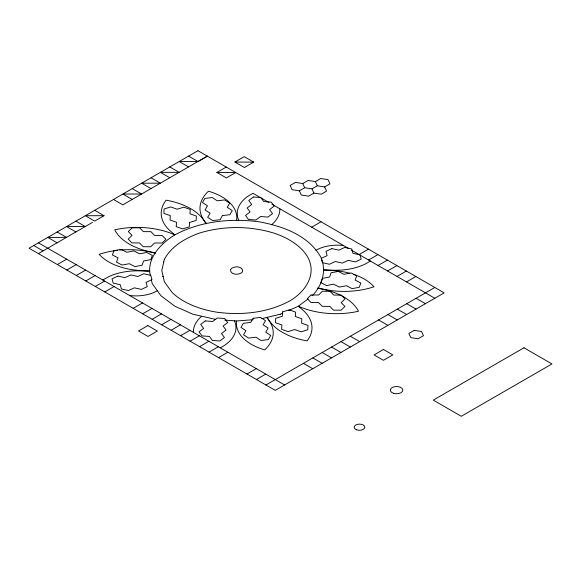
<?xml version="1.0" encoding="UTF-8"?>
<svg xmlns="http://www.w3.org/2000/svg" width="581" height="581" viewBox="0 0 581 581"><rect width="100%" height="100%" fill="white"/><g stroke="black" fill="none" stroke-linecap="round" stroke-linejoin="round"><path stroke-width="0.87" d="M150.428 275.786C146.071 258.313 161.133 243.279 174.823 234.877C200.554 221.136 230.599 218.049 259.213 221.819C282.845 226.198 308.627 235.276 320.988 257.485C326.805 270.906 322.114 285.627 312.266 295.758M308.061 298.925L298.38 306.209L288.546 310.566M102.764 279.998L108.945 276.556A45.529 26.283 0 0 1 149.52 271.792M370.438 261.087L364.258 264.522A45.529 26.283 0 0 1 323.682 269.293M38.382 253.606L92.459 222.385M104.05 215.696L94.659 221.114L85.327 215.725L104.05 215.696L94.718 210.307M207.272 156.1L122.823 204.853L113.491 199.465M207.417 156.187L198.085 161.576L188.6 156.1M57.345 264.551L66.677 259.162M216.895 172.434L235.712 172.521L226.372 177.909L216.895 172.434L226.227 167.045M234.906 162.034L244.245 156.645L253.723 162.121L244.39 167.51L234.906 162.034L253.723 162.121M66.822 270.027L76.155 264.638M76.3 275.496L85.632 270.107M85.785 280.972L95.117 275.583M95.269 286.448L104.602 281.059M104.754 291.923L114.087 286.535M163.711 262.184L163.769 261.937M133.187 308.344L142.527 302.955M142.672 313.813L152.004 308.424M152.157 319.296L161.489 313.907M311.714 227.178L321.046 221.789M161.641 324.764L170.974 319.376M171.119 330.24L180.451 324.852M180.597 335.716L189.929 330.328M190.081 341.185L199.414 335.796M199.559 346.661L208.891 341.272M359.109 254.543L368.441 249.155M209.037 352.13L218.369 346.741M368.594 260.019L377.926 254.631M218.514 357.605L227.854 352.217M378.078 265.495L387.411 260.106M387.556 270.964L396.888 265.575M397.041 276.44L406.373 271.051M246.969 374.033L256.301 368.644M406.518 281.916L415.851 276.527M256.446 379.502L265.778 374.113M265.931 384.985L434.82 287.479M302.774 183.531L308.112 180.451L315.396 181.584L320.734 178.505L328.018 179.638L329.957 183.843L324.619 186.922L317.335 185.789L311.997 188.869L304.72 187.736L299.368 190.815L292.083 189.682L290.144 185.477L295.482 182.405L302.759 183.531L304.705 187.743M324.619 186.922L326.566 191.127L321.228 194.207L313.943 193.074L308.605 196.153L301.321 195.02L299.375 190.808M220.221 347.816L222.254 346.763A46.93 27.096 0 0 0 234.441 320.814M280.282 314.227L282.809 313.108M261.668 318.671L280.362 314.205M162.513 276.447L163.145 276.396M224.753 320.08L236.605 320.981L253.149 319.724M197.932 161.489L179.217 161.518L188.549 166.907M215.783 319.397L192.921 314.227L174.823 306.209L160.944 295.758L152.215 283.593L151.387 279.955M155.585 252.786L150.835 251.943A57.621 33.27 0 0 1 126.498 242.342L123.412 240.091A57.621 33.27 0 0 1 114.74 229.829A61.295 35.39 0 0 1 140.675 227.447L145.94 227.759A61.295 35.39 0 0 1 174.823 234.877L171.489 231.986A55.732 32.18 0 0 1 162.15 219.255L161.467 216.502A55.732 32.18 0 0 1 166.093 200.184A58.768 33.93 0 0 1 183.77 205.26L187.648 207.039A58.768 33.93 0 0 1 204.352 221.041L205.848 223.765M317.618 288.292L322.368 289.135A57.621 33.27 0 0 1 346.704 298.743L349.791 300.987A57.621 33.27 0 0 1 358.462 311.249A61.295 35.39 0 0 1 332.528 313.631L327.263 313.326A61.295 35.39 0 0 1 298.38 306.209L301.713 309.099A55.732 32.18 0 0 1 307.117 340.894A58.768 33.93 0 0 1 267.354 317.313M317.938 287.856L322.382 288.997A59.422 34.308 0 0 0 369.705 288.089L374.011 286.782A51.527 29.747 0 0 0 353.27 274.261M155.265 253.229L150.82 252.089A59.422 34.308 0 0 0 119.73 250.099M349.493 273.179L348.731 272.954A51.527 29.747 0 0 0 323.966 270.543M268.865 202.442L252.982 193.27L247.353 196.654A46.93 27.096 0 0 0 238.762 220.264M271.981 204.243L348.317 248.312M351.44 250.113L434.82 298.256M416.098 298.285L425.43 303.674M169.826 166.943L179.159 172.332L160.436 172.361L169.768 177.75M406.707 303.703L416.04 309.092M397.324 309.128L406.656 314.517M151.045 177.786L160.378 183.175L141.662 183.204L150.995 188.593M387.934 314.546L397.266 319.935M378.543 319.964L387.876 325.353M132.272 188.622L141.604 194.01L122.881 194.047L132.214 199.436M350.379 336.232L359.712 341.621M340.989 341.65L350.321 347.039M331.591 347.075L340.924 352.464M322.201 352.5L331.533 357.889M75.937 221.15L85.269 226.532L66.546 226.568L75.886 231.957M312.81 357.918L322.143 363.307M303.42 363.336L312.752 368.724M57.163 231.986L66.495 237.375L47.773 237.411L57.105 242.8M38.382 242.829L284.603 384.985M33.72 245.523L43.052 250.912M206.618 223.583L204.49 221.034A55.943 32.304 0 0 1 208.47 191.207A51.012 29.449 0 0 1 230.243 203.154L232.509 205.776A51.012 29.449 0 0 1 236.605 220.105M315.396 181.584L317.342 185.789M311.997 188.869L313.943 193.074M279.781 208.746L279.846 209.334A47.526 27.438 0 0 1 271.581 224.774M193.422 332.339L193.364 331.751A47.526 27.438 0 0 1 201.622 316.304M149.237 270.543A51.527 29.747 0 0 1 124.472 268.124L119.933 266.817A51.527 29.747 0 0 1 99.191 254.304A59.422 34.308 0 0 1 117.333 250.346M157.335 290.732A29.682 17.139 0 0 1 129.563 295.475M236.605 320.981A51.012 29.449 0 0 0 264.733 349.878A55.943 32.304 0 0 0 266.585 317.502M315.868 250.346A29.682 17.139 0 0 1 343.64 245.61M189.522 222.508L189.304 226.866L182.659 228.929L176.246 226.634L176.479 222.283L170.051 219.988L170.284 215.638L163.871 213.343L164.103 208.993L170.749 206.93L177.161 209.218L183.807 207.163L190.219 209.45L189.987 213.808L196.4 216.096L196.167 220.453L189.522 222.508M282.562 311.903L282.344 316.26L275.699 318.323L275.467 322.673L281.879 324.968L281.647 329.318L288.06 331.613L294.705 329.55L301.125 331.845L307.763 329.783L307.995 325.433L301.583 323.138L301.815 318.787L295.395 316.492L295.62 312.135L289.207 309.847L282.562 311.903M164.358 259.366L161.809 270.543L164.358 281.72L171.831 292.134A74.796 43.183 0 0 0 217.243 312.251C241.74 315.483 267.463 312.839 289.491 301.074C303.943 292.802 316.434 276.483 308.845 259.366A74.796 43.183 0 0 0 274 233.141C249.736 225.711 223.467 225.711 199.203 233.141C185.339 238.268 171.62 245.93 164.358 259.366M230.592 269.475C229.829 275.205 240.033 275.561 242.611 271.61C243.374 265.88 233.17 265.517 230.592 269.475M113.956 250.716L112.402 254.979L118.037 257.884L116.483 262.14L122.104 265.045L129.272 263.694L134.886 266.599L142.054 265.241L143.601 260.978L150.769 259.627L152.324 255.364L146.702 252.459L139.534 253.81L133.921 250.905L126.738 252.263L121.124 249.358L113.956 250.716M322.433 278.379L320.879 282.642L326.5 285.547L333.668 284.189L339.282 287.094L346.465 285.736L352.079 288.641L359.247 287.29L360.801 283.027L355.173 280.122L356.719 275.859L351.098 272.954L343.937 274.312L338.316 271.407L331.148 272.758L329.601 277.021L322.433 278.379M222.479 215.58L220.097 219.712L212.711 220.584L207.707 217.33L210.097 213.198L205.086 209.93L207.475 205.805L202.471 202.544L204.861 198.411L212.247 197.54L217.25 200.801L224.644 199.929L229.64 203.19L227.251 207.315L232.255 210.576L229.865 214.709L222.479 215.58M253.105 318.286L250.723 322.426L243.337 323.297L240.948 327.423L245.952 330.683L243.562 334.816L248.559 338.077L255.952 337.205L260.956 340.466L268.342 339.594L270.731 335.462L265.728 332.201L268.117 328.069L263.106 324.808L265.495 320.676L260.491 317.415L253.105 318.286M132.127 227.81L128.299 231.558L132.032 235.349L128.212 239.103L131.931 242.894L139.469 242.923L143.187 246.714L150.726 246.751L154.553 242.996L162.099 243.032L165.919 239.278L162.201 235.487L154.662 235.458L150.937 231.666L143.384 231.63L139.665 227.839L132.127 227.81M311.104 294.974L307.284 298.728L311.002 302.512L318.548 302.548L322.266 306.34L329.819 306.376L333.538 310.16L341.076 310.196L344.903 306.441L341.17 302.65L344.991 298.903L341.272 295.112L333.734 295.075L330.015 291.292L322.477 291.255L318.649 295.01L311.104 294.974M253.331 197.003L248.777 200.474L251.704 204.49L247.15 207.962L250.084 211.978L245.523 215.449L248.45 219.465L255.938 220.003L260.491 216.531L267.972 217.069L272.525 213.597L269.599 209.588L274.152 206.117L271.225 202.108L263.745 201.563L260.818 197.547L253.331 197.003M205.231 320.93L200.677 324.401L203.604 328.418L199.051 331.882L201.977 335.898L209.458 336.443L212.385 340.459L219.872 340.996L224.426 337.525L221.499 333.516L226.053 330.044L223.119 326.021L227.679 322.557L224.753 318.541L217.265 317.996L212.711 321.467L205.231 320.93M197.932 150.711L29.05 248.218L275.271 390.367L444.153 292.868L197.932 150.711M147.843 325.6L138.51 330.988L147.988 336.464L157.328 331.076L147.843 325.6M383.46 349.493L374.077 354.911L383.409 360.3L392.792 354.875L383.46 349.493M523.953 347.779L433.288 400.127L461.285 416.286L551.95 363.946L523.953 347.779M414.231 330.371L408.893 333.443L410.84 337.648L418.117 338.781L423.462 335.709L421.515 331.497L414.231 330.371M117.921 276.098L112.046 278.829L113.215 283.136L120.252 284.705L121.429 288.997L128.466 290.565L134.334 287.835L141.372 289.403L147.24 286.665L146.078 282.366L151.946 279.628L150.777 275.329L143.739 273.76L137.871 276.498L130.834 274.929L124.959 277.667L117.921 276.098M331.838 248.603L325.963 251.333L327.125 255.64L321.257 258.371L322.426 262.677L329.463 264.246L335.331 261.508L342.369 263.077L348.244 260.339L355.281 261.908L361.157 259.17L359.988 254.87L352.95 253.301L351.774 249.002L344.736 247.433L338.868 250.171L331.838 248.603M356.69 429.831A5.345 3.087 0 0 0 364.832 427.296A5.345 3.087 0 0 0 356.959 424.486A5.345 3.087 0 0 0 356.69 429.831M393.417 393.279A6.282 3.631 0 0 0 402.844 390.142A6.282 3.631 0 0 0 393.417 386.997A6.282 3.631 0 0 0 393.417 393.279"/></g></svg>
